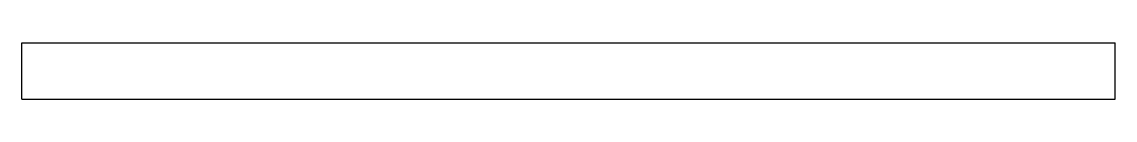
# Model space of a CAD drawing. Header units: millimetres. Extents: x 20 to 410, y 400 to 420.
import ezdxf

# ---------------------------------------------------------------- set-up
doc = ezdxf.new("R2010")
doc.units = ezdxf.units.MM
doc.layers.add('ExtruderSupportRailRear', color=7, linetype='CONTINUOUS')

msp = doc.modelspace()

# ---------------------------------------------------------------- linework, layer by layer
at = {"layer": 'ExtruderSupportRailRear'}
for p, q in [((20, 400, 340), (20, 420, 340)), ((20, 420, 320), (20, 420, 340)), ((20, 400, 320), (20, 420, 320)), ((20, 420, 320), (410, 420, 320)), ((20, 420, 340), (410, 420, 340)), ((20, 420, 320), (20, 420, 340)), ((20, 400, 320), (20, 420, 320)), ((20, 420, 320), (410, 420, 320)), ((20, 400, 340), (20, 420, 340)), ((20, 420, 340), (410, 420, 340)), ((410, 400, 340), (410, 420, 340)), ((410, 420, 320), (410, 420, 340)), ((410, 400, 320), (410, 420, 320)), ((410, 420, 320), (410, 420, 340)), ((410, 400, 320), (410, 420, 320)), ((410, 400, 340), (410, 420, 340)), ((20, 400, 320), (20, 400, 340)), ((20, 400, 320), (410, 400, 320)), ((20, 400, 340), (410, 400, 340)), ((20, 400, 320), (20, 400, 340)), ((20, 400, 320), (410, 400, 320)), ((20, 400, 340), (410, 400, 340)), ((410, 400, 320), (410, 400, 340)), ((410, 400, 320), (410, 400, 340))]:
    msp.add_line(p, q, dxfattribs=at)

doc.saveas('drawing.dxf')
